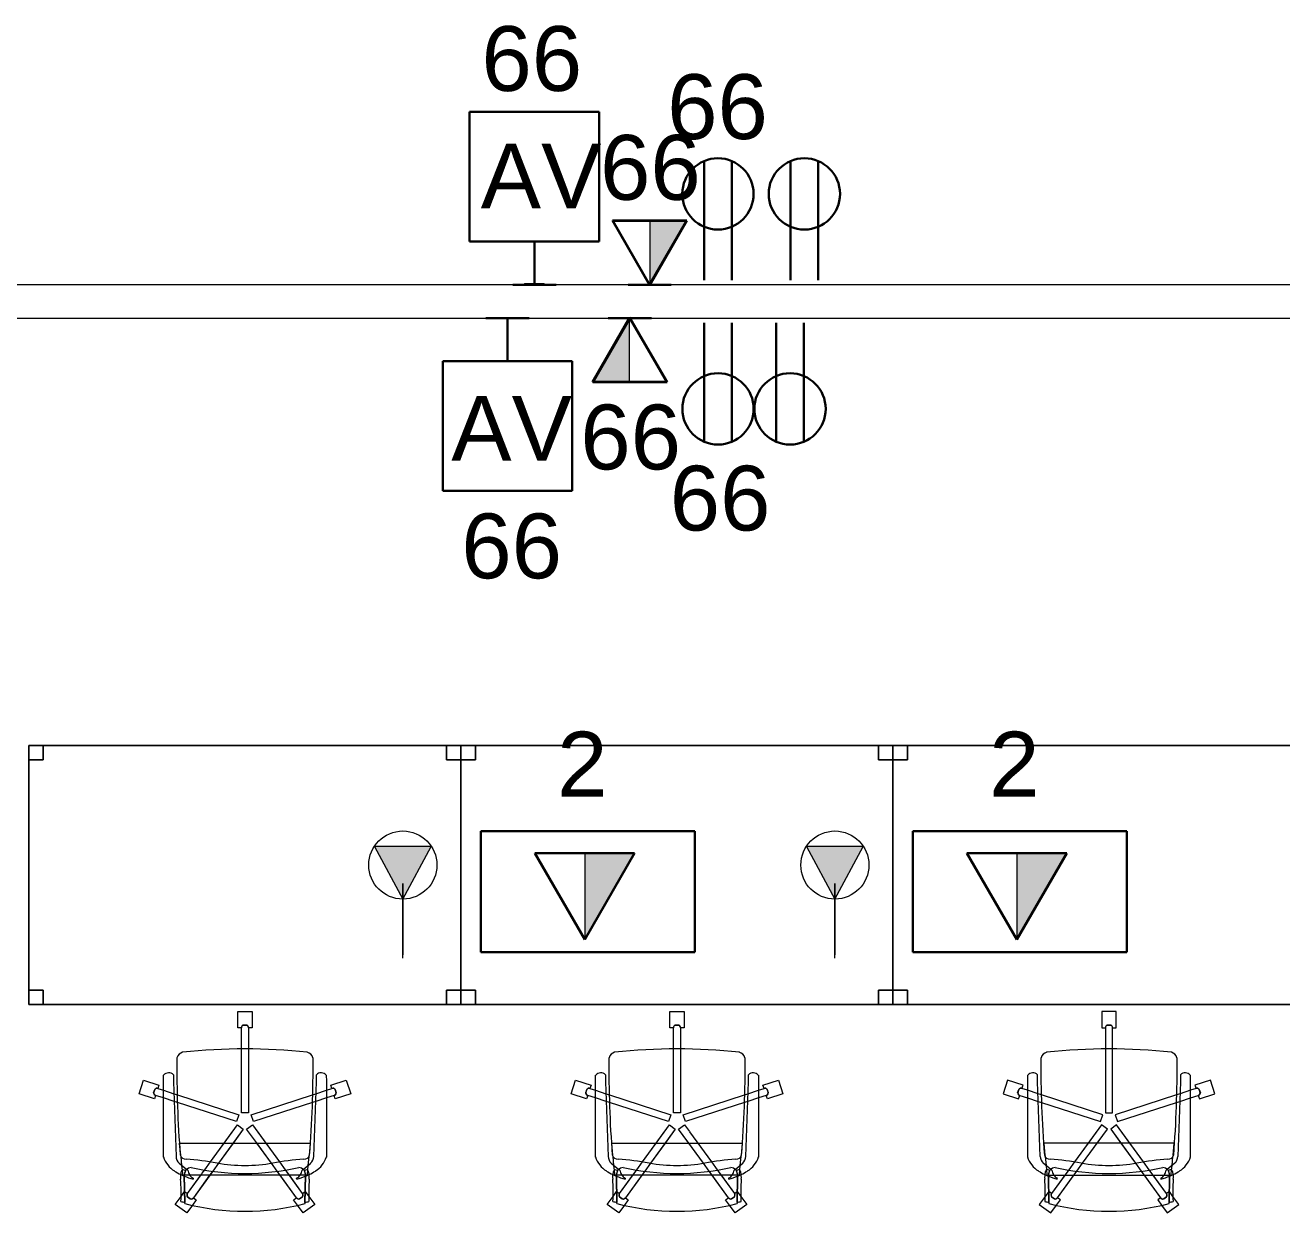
# Model space of a CAD drawing. Header units: inches. Extents: x 385 to 2249, y -1781 to -36.
# Drawn here: x 1743.3 to 1917.8, y -1435.8 to -1270.7 of the extents above; entities that cross this region are included whole.
import ezdxf

# ---------------------------------------------------------------- set-up
doc = ezdxf.new("R2010")
doc.units = ezdxf.units.IN
doc.header["$MEASUREMENT"] = 0
for name, color, linetype, lineweight in [('A-ANNO-NOTE', 131, 'Continuous', 30), ('A-WALL', 113, 'Continuous', 13), ('E-ELEC-FIXT', 91, 'Continuous', 9), ('I-FURN', 30, 'Continuous', 9)]:
    doc.layers.add(name, color=color, linetype=linetype, lineweight=lineweight)
doc.styles.add('Swis721 Lt BT', font='swissl.ttf', dxfattribs={"height": 9})

# ---------------------------------------------------------------- blocks, each defined once
blk = doc.blocks.new('F-Haworth_Chair_X99-Seminar - X99 Advanced Seminar Chair-V107-Level 5 POWER _ SIGNAL')
at = {"layer": 'I-FURN'}
for p, q in [((-1, 15.13), (1, 15.13)), ((-1, 12.88), (-1, 15.13)), ((-1, 15.13), (1, 15.13)), ((-1, 12.88), (-1, 15.13)), ((1, 15.13), (1, 12.88)), ((1, 15.13), (1, 12.88)), ((-0.52, 12.88), (-1, 12.88)), ((-0.52, 12.88), (-1, 12.88)), ((-0.5, 9.91), (-0.5, 12.88)), ((-0.5, 9.91), (-0.5, 12.88)), ((0.26, 13.26), (-0.26, 13.26)), ((0.26, 13.26), (-0.26, 13.26)), ((-0.25, 13.25), (0.25, 13.25)), ((-0.25, 13.25), (0.25, 13.25)), ((0.5, 12.88), (0.5, 9.91)), ((0.5, 12.88), (0.5, 9.91)), ((1, 12.88), (0.52, 12.88)), ((1, 12.88), (0.52, 12.88)), ((-0.5, 1.08), (-0.5, 9.91)), ((-0.5, 1.08), (-0.5, 9.91)), ((0.5, 9.91), (0.5, 1.08)), ((0.5, 9.91), (0.5, 1.08)), ((-14.69, 3.72), (-14.08, 5.62)), ((-14.69, 3.72), (-14.08, 5.62)), ((-14.08, 5.62), (-11.94, 4.93)), ((-14.08, 5.62), (-11.94, 4.93)), ((-11.32, 5.48), (-11.3, 6.32)), ((-11.32, -5.06), (-11.32, 5.48)), ((-9.92, 6.36), (-9.92, 5.36)), ((-9.92, 5.36), (-9.57, -4.97)), ((9.57, -4.97), (9.92, 5.36)), ((9.92, 5.36), (9.92, 6.36)), ((11.3, 6.32), (11.32, 5.48)), ((11.32, 5.48), (11.32, -5.06)), ((11.94, 4.93), (14.08, 5.62)), ((11.94, 4.93), (14.08, 5.62)), ((14.08, 5.62), (14.69, 3.72)), ((14.08, 5.62), (14.69, 3.72)), ((-12.55, 3.03), (-14.69, 3.72)), ((-12.55, 3.03), (-14.69, 3.72)), ((-12.53, 4.34), (-12.69, 3.85)), ((-12.53, 4.34), (-12.69, 3.85)), ((-12.68, 3.86), (-12.52, 4.33)), ((-12.68, 3.86), (-12.52, 4.33)), ((-11.32, 3.15), (-12.4, 3.5)), ((-11.32, 3.15), (-12.4, 3.5)), ((-11.94, 4.93), (-12.09, 4.47)), ((-11.94, 4.93), (-12.09, 4.47)), ((-12.09, 4.45), (-11.32, 4.21)), ((-12.09, 4.45), (-11.32, 4.21)), ((-11.32, 4.21), (-9.86, 3.73)), ((-11.32, 4.21), (-9.86, 3.73)), ((-9.86, 3.73), (-9.38, 3.57)), ((-9.86, 3.73), (-9.38, 3.57)), ((-9.38, 3.57), (-0.87, 0.81)), ((-9.38, 3.57), (-0.87, 0.81)), ((0.87, 0.81), (9.38, 3.57)), ((0.87, 0.81), (9.38, 3.57)), ((9.38, 3.57), (9.86, 3.73)), ((9.38, 3.57), (9.86, 3.73)), ((9.86, 3.73), (11.32, 4.21)), ((9.86, 3.73), (11.32, 4.21)), ((11.32, 4.21), (12.09, 4.45)), ((11.32, 4.21), (12.09, 4.45)), ((12.4, 3.5), (11.32, 3.15)), ((12.4, 3.5), (11.32, 3.15)), ((12.09, 4.47), (11.94, 4.93)), ((12.09, 4.47), (11.94, 4.93)), ((12.52, 4.33), (12.68, 3.86)), ((12.52, 4.33), (12.68, 3.86)), ((12.69, 3.85), (12.53, 4.34)), ((12.69, 3.85), (12.53, 4.34)), ((14.69, 3.72), (12.55, 3.03)), ((14.69, 3.72), (12.55, 3.03)), ((-12.4, 3.49), (-12.55, 3.03)), ((-12.4, 3.49), (-12.55, 3.03)), ((-9.83, 2.67), (-11.32, 3.15)), ((-9.83, 2.67), (-11.32, 3.15)), ((-9.37, 2.52), (-9.83, 2.67)), ((-9.37, 2.52), (-9.83, 2.67)), ((-1.18, -0.14), (-9.37, 2.52)), ((-1.18, -0.14), (-9.37, 2.52)), ((9.37, 2.52), (1.18, -0.14)), ((9.37, 2.52), (1.18, -0.14)), ((9.83, 2.67), (9.37, 2.52)), ((9.83, 2.67), (9.37, 2.52)), ((11.32, 3.15), (9.83, 2.67)), ((11.32, 3.15), (9.83, 2.67)), ((12.55, 3.03), (12.4, 3.49)), ((12.55, 3.03), (12.4, 3.49)), ((-0.87, 0.81), (-1.18, -0.14)), ((-0.87, 0.81), (-1.18, -0.14)), ((0.5, 1.08), (-0.5, 1.08)), ((0.5, 1.08), (-0.5, 1.08)), ((1.18, -0.14), (0.87, 0.81)), ((1.18, -0.14), (0.87, 0.81)), ((-4.79, -5.75), (-1.04, -0.58)), ((-0.23, -1.17), (-3.68, -5.91)), ((-2.89, -3.12), (-1.04, -0.58)), ((-0.23, -1.17), (-1.65, -3.12)), ((-1.04, -0.58), (-0.23, -1.17)), ((-1.04, -0.58), (-0.23, -1.17)), ((0.23, -1.17), (1.04, -0.58)), ((0.23, -1.17), (1.04, -0.58)), ((1.65, -3.12), (0.23, -1.17)), ((3.68, -5.91), (0.23, -1.17)), ((1.04, -0.58), (1.73, -1.53)), ((1.04, -0.58), (1.73, -1.53)), ((1.75, -1.56), (2.89, -3.12)), ((1.75, -1.56), (4.79, -5.75)), ((-9.07, -3.12), (-5.8, -3.12)), ((-9.07, -3.2), (-9.07, -3.12)), ((-8.9, -4.8), (-9.07, -3.2)), ((-5.79, -3.12), (-2.89, -3.12)), ((-4.79, -5.75), (-2.89, -3.12)), ((-1.65, -3.12), (-3.68, -5.91)), ((-2.89, -3.12), (-1.65, -3.12)), ((-1.65, -3.12), (1.65, -3.12)), ((1.65, -3.12), (2.89, -3.12)), ((3.68, -5.91), (1.65, -3.12)), ((2.89, -3.12), (9.07, -3.12)), ((2.89, -3.12), (4.79, -5.75)), ((9.07, -3.2), (8.9, -4.8)), ((9.07, -3.12), (9.07, -3.2)), ((-8.88, -4.99), (-8.89, -4.91)), ((-8.75, -6.22), (-8.88, -4.99)), ((8.88, -4.99), (8.75, -6.22)), ((8.89, -4.91), (8.88, -4.99)), ((-9.13, -5.92), (-8.07, -6.77)), ((-8.68, -6.87), (-8.75, -6.22)), ((-8.62, -7.42), (-8.68, -6.87)), ((-8.61, -6.81), (-8.23, -6.95)), ((-8.03, -6.81), (-7.95, -6.87)), ((-7.97, -10.12), (-5.57, -6.82)), ((-6.14, -7.6), (-5.57, -6.82)), ((-5.57, -6.82), (-4.79, -5.75)), ((-5.57, -6.82), (-4.79, -5.75)), ((-3.68, -5.91), (-4.47, -7.01)), ((-3.68, -5.91), (-4.47, -7.01)), ((4.47, -7.01), (3.68, -5.91)), ((4.47, -7.01), (3.68, -5.91)), ((4.79, -5.75), (5.57, -6.82)), ((4.79, -5.75), (5.57, -6.82)), ((5.57, -6.82), (6.14, -7.6)), ((5.57, -6.82), (7.97, -10.12)), ((7.95, -6.87), (8.03, -6.81)), ((8.07, -6.77), (9.13, -5.92)), ((8.23, -6.95), (8.61, -6.81)), ((8.68, -6.87), (8.62, -7.42)), ((8.75, -6.22), (8.68, -6.87)), ((-8.6, -7.6), (-8.62, -7.43)), ((-8.49, -7.6), (-8.56, -7.6)), ((-8.42, -7.57), (-8.34, -11.37)), ((-8.34, -11.52), (-8.42, -7.57)), ((-7.65, -7.6), (-8.4, -7.6)), ((-7.97, -10.12), (-6.14, -7.6)), ((-6.14, -7.6), (-7.65, -7.6)), ((-7.18, -7.99), (-7.21, -8.13)), ((-4.47, -7.01), (-7.16, -10.71)), ((-4.9, -7.6), (-7.16, -10.71)), ((-5.79, -7.6), (-6.14, -7.6)), ((-4.9, -7.6), (-5.79, -7.6)), ((-4.47, -7.01), (-4.9, -7.6)), ((4.9, -7.6), (-4.9, -7.6)), ((4.9, -7.6), (4.47, -7.01)), ((7.16, -10.71), (4.47, -7.01)), ((6.14, -7.6), (4.9, -7.6)), ((7.16, -10.71), (4.9, -7.6)), ((7.65, -7.6), (6.14, -7.6)), ((6.14, -7.6), (7.97, -10.12)), ((7.21, -8.13), (7.18, -7.99)), ((8.4, -7.6), (7.65, -7.6)), ((8.34, -11.37), (8.42, -7.57)), ((8.42, -7.57), (8.34, -11.52)), ((8.56, -7.6), (8.49, -7.6)), ((8.62, -7.43), (8.6, -7.6)), ((-8.88, -10.52), (-8.38, -9.83)), ((-8.88, -10.52), (-8.38, -9.83)), ((-8.38, -9.83), (-7.99, -10.11)), ((-8.38, -9.83), (-7.99, -10.11)), ((7.99, -10.11), (8.38, -9.83)), ((7.99, -10.11), (8.38, -9.83)), ((8.38, -9.83), (8.88, -10.52)), ((8.38, -9.83), (8.88, -10.52)), ((-9.7, -11.65), (-8.88, -10.52)), ((-9.7, -11.65), (-8.88, -10.52)), ((-8.08, -12.82), (-9.7, -11.65)), ((-8.08, -12.82), (-9.7, -11.65)), ((-7.29, -11.74), (-8.08, -12.82)), ((-7.29, -11.74), (-8.08, -12.82)), ((-8, -10.58), (-7.59, -10.88)), ((-8, -10.58), (-7.59, -10.88)), ((-7.59, -10.87), (-7.99, -10.57)), ((-7.59, -10.87), (-7.99, -10.57)), ((-6.76, -11), (-7.29, -11.74)), ((-6.76, -11), (-7.29, -11.74)), ((-7.15, -10.72), (-6.76, -11)), ((-7.15, -10.72), (-6.76, -11)), ((6.76, -11), (7.15, -10.72)), ((6.76, -11), (7.15, -10.72)), ((7.29, -11.74), (6.76, -11)), ((7.29, -11.74), (6.76, -11)), ((8.08, -12.82), (7.29, -11.74)), ((8.08, -12.82), (7.29, -11.74)), ((7.99, -10.57), (7.59, -10.87)), ((7.99, -10.57), (7.59, -10.87)), ((7.59, -10.88), (8, -10.58)), ((7.59, -10.88), (8, -10.58)), ((9.7, -11.65), (8.08, -12.82)), ((9.7, -11.65), (8.08, -12.82)), ((8.88, -10.52), (9.7, -11.65)), ((8.88, -10.52), (9.7, -11.65))]:
    blk.add_line(p, q, dxfattribs=at)
for centre, radius, start, end in [((-0.11, 12.88), 0.407, 111.1651, 180.8349), ((-0.11, 12.88), 0.407, 111.1651, 180.8349), ((-0.09, 12.88), 0.406, 112.6199, 180), ((-0.09, 12.88), 0.406, 166.524, 180), ((-0.09, 12.88), 0.406, 126.0959, 166.524), ((-0.09, 12.88), 0.406, 112.6199, 126.0959), ((0.09, 12.88), 0.406, 53.9041, 67.3801), ((0.09, 12.88), 0.406, 0, 67.3801), ((0.11, 12.88), 0.407, 359.1651, 68.8349), ((0.11, 12.88), 0.407, 359.1651, 68.8349), ((0.09, 12.88), 0.406, 0, 53.9041), ((-8.21, 8.28), 1.31, 110.0433, 159.9567), ((144.06, 7.32), 153.52, 179.4749, 184.5213), ((0, -75.01), 84.96, 84.1475, 95.8525), ((8.21, 8.28), 1.31, 20.0433, 69.9567), ((-144.06, 7.32), 153.52, 355.4787, 0.5251), ((-10.58, 5.68), 0.956, 45.8901, 138.1099), ((10.58, 5.68), 0.956, 41.8901, 134.1099), ((-12.28, 3.88), 0.407, 183.1651, 252.8349), ((-12.28, 3.88), 0.407, 183.1651, 252.8349), ((-12.27, 3.89), 0.406, 184.6199, 198.0959), ((-12.27, 3.89), 0.406, 184.6199, 252), ((-12.27, 3.89), 0.406, 198.0959, 238.524), ((-12.22, 4.09), 0.407, 71.1651, 140.8349), ((-12.22, 4.09), 0.407, 71.1651, 140.8349), ((-12.22, 4.07), 0.406, 85.476, 139.3801), ((-12.22, 4.07), 0.406, 72, 139.3801), ((-12.27, 3.89), 0.406, 238.524, 252), ((-12.22, 4.07), 0.406, 72, 85.476), ((12.22, 4.09), 0.407, 39.1651, 108.8349), ((12.22, 4.09), 0.407, 39.1651, 108.8349), ((12.22, 4.07), 0.406, 81.0479, 108), ((12.22, 4.07), 0.406, 40.6199, 108), ((12.22, 4.07), 0.406, 40.6199, 81.0479), ((12.27, 3.89), 0.406, 288, 355.3801), ((12.28, 3.88), 0.407, 287.1651, 356.8349), ((12.28, 3.88), 0.407, 287.1651, 356.8349), ((12.27, 3.89), 0.406, 288, 341.9041), ((12.27, 3.89), 0.406, 341.9041, 355.3801), ((-7.87, -3.92), 3.63, 198.1789, 238.0478), ((-8.18, -4.9), 1.39, 182.8013, 227.1078), ((-8.24, -4.59), 0.763, 194.2338, 275.7662), ((8.24, -4.59), 0.763, 264.2338, 345.7662), ((8.18, -4.9), 1.39, 312.8922, 357.1987), ((7.87, -3.92), 3.63, 301.9522, 341.8211), ((-8.28, -7.33), 0.613, 122.5427, 170.0936), ((-7.37, -7.55), 1.05, 95.9554, 181.1786), ((-7.37, -7.55), 1.05, 145.2002, 181.1786), ((-11.32, -48.08), 42.84, 79.9767, 85.7699), ((-6.55, -6.76), 1.38, 185.0878, 212.4248), ((0, 26.49), 33.83, 257.2285, 282.7715), ((0, 15.97), 22.19, 259.9767, 280.0233), ((11.32, -48.08), 42.84, 94.2301, 100.0233), ((7.37, -7.55), 1.05, 358.8214, 84.0446), ((6.55, -6.76), 1.38, 327.5752, 354.9122), ((7.37, -7.55), 1.05, 358.8214, 34.7998), ((8.28, -7.33), 0.613, 9.9064, 57.4573), ((-4.71, 1.15), 9.61, 238.0478, 243.9964), ((-5.2, -7.86), 3.74, 170.0936, 184.0143), ((-36.06, -10.03), 27.2, 357.4882, 4.0143), ((-4.71, 1.15), 9.61, 243.9964, 246.4906), ((-4.71, 1.15), 9.61, 246.6393, 247.073), ((-4.71, 1.15), 9.61, 247.2631, 254.9334), ((-6.55, -6.76), 1.38, 214.0187, 242.9497), ((6.55, -6.76), 1.38, 297.0503, 325.9813), ((4.71, 1.15), 9.61, 285.0666, 292.7369), ((4.71, 1.15), 9.61, 292.927, 293.3607), ((4.71, 1.15), 9.61, 293.5094, 296.0036), ((36.06, -10.03), 27.2, 175.9857, 182.5118), ((5.2, -7.86), 3.74, 355.9857, 9.9064), ((4.71, 1.15), 9.61, 296.0036, 301.9522), ((-7.66, -10.36), 0.407, 143.1651, 212.8349), ((-7.66, -10.36), 0.407, 143.1651, 212.8349), ((-7.64, -10.36), 0.406, 144, 211.3801), ((-7.64, -10.36), 0.406, 144, 211.3801), ((7.64, -10.36), 0.406, 328.6199, 36), ((7.64, -10.36), 0.406, 328.6199, 36), ((7.66, -10.36), 0.407, 327.1651, 36.8349), ((7.66, -10.36), 0.407, 327.1651, 36.8349), ((0, 20.73), 33.17, 254.4478, 255.4234), ((0, 20.29), 32.89, 255.304, 284.6925), ((-7.49, -10.47), 0.406, 256.6199, 324), ((-7.48, -10.49), 0.407, 255.1651, 324.8349), ((-7.49, -10.47), 0.406, 256.6199, 297.0479), ((-7.48, -10.49), 0.407, 255.1651, 269.0991), ((-7.48, -10.49), 0.407, 269.0991, 283.033), ((-7.48, -10.49), 0.407, 283.033, 324.8349), ((-7.49, -10.47), 0.406, 297.0479, 310.524), ((-7.49, -10.47), 0.406, 310.524, 324), ((7.48, -10.49), 0.407, 215.1651, 284.8349), ((7.48, -10.49), 0.407, 215.1651, 284.8349), ((7.49, -10.47), 0.406, 216, 256.4281), ((7.49, -10.47), 0.406, 216, 283.3801), ((7.49, -10.47), 0.406, 256.4281, 283.3801), ((0, 20.73), 33.17, 284.5766, 285.5522)]:
    blk.add_arc(centre, radius, start, end, dxfattribs=at)
blk = doc.blocks.new('Rectangular Table - Rectangular Table-5809067-Level 5 POWER _ SIGNAL')
at = {"layer": 'I-FURN'}
for p, q in [((-28, 18), (-30, 18)), ((-30, 18), (-30, 16)), ((-30, 16), (-30, 18)), ((-30, 18), (-28, 18)), ((30, 18), (-30, 18)), ((-30, 18), (-30, -18)), ((-30, -18), (-30, 18)), ((-30, 18), (30, 18)), ((-28, 16), (-28, 18)), ((-28, 18), (-28, 16)), ((28, 18), (28, 16)), ((30, 18), (28, 18)), ((28, 18), (30, 18)), ((28, 16), (28, 18)), ((30, 16), (30, 18)), ((30, 18), (30, 16)), ((30, -18), (30, 18)), ((30, 18), (30, -18)), ((-30, 16), (-28, 16)), ((-28, 16), (-30, 16)), ((28, 16), (30, 16)), ((30, 16), (28, 16)), ((-28, -16), (-30, -16)), ((-30, -16), (-30, -18)), ((-30, -18), (-30, -16)), ((-30, -16), (-28, -16)), ((-28, -18), (-28, -16)), ((-28, -16), (-28, -18)), ((30, -16), (28, -16)), ((28, -16), (28, -18)), ((28, -18), (28, -16)), ((28, -16), (30, -16)), ((30, -18), (30, -16)), ((30, -16), (30, -18)), ((-30, -18), (-28, -18)), ((-28, -18), (-30, -18)), ((-30, -18), (30, -18)), ((30, -18), (-30, -18)), ((28, -18), (30, -18)), ((30, -18), (28, -18))]:
    blk.add_line(p, q, dxfattribs=at)
blk = doc.blocks.new('F-Haworth_Chair_X99-Seminar - X99 Advanced Seminar Chair-V109-Level 5 POWER _ SIGNAL')
at = {"layer": 'I-FURN'}
for p, q in [((-8.08, 12.82), (-9.7, 11.65)), ((-8.08, 12.82), (-9.7, 11.65)), ((-7.29, 11.74), (-8.08, 12.82)), ((-7.29, 11.74), (-8.08, 12.82)), ((8.08, 12.82), (7.29, 11.74)), ((8.08, 12.82), (7.29, 11.74)), ((9.7, 11.65), (8.08, 12.82)), ((9.7, 11.65), (8.08, 12.82)), ((-9.7, 11.65), (-8.88, 10.52)), ((-9.7, 11.65), (-8.88, 10.52)), ((-8.88, 10.52), (-8.38, 9.83)), ((-8.88, 10.52), (-8.38, 9.83)), ((-8.34, 11.52), (-8.42, 7.57)), ((-8.42, 7.57), (-8.34, 11.37)), ((-8, 10.58), (-7.59, 10.88)), ((-8, 10.58), (-7.59, 10.88)), ((-7.59, 10.87), (-7.99, 10.57)), ((-7.59, 10.87), (-7.99, 10.57)), ((-6.76, 11), (-7.29, 11.74)), ((-6.76, 11), (-7.29, 11.74)), ((-4.9, 7.6), (-7.16, 10.71)), ((-4.47, 7.01), (-7.16, 10.71)), ((-7.15, 10.72), (-6.76, 11)), ((-7.15, 10.72), (-6.76, 11)), ((7.16, 10.71), (4.47, 7.01)), ((7.16, 10.71), (4.9, 7.6)), ((7.29, 11.74), (6.76, 11)), ((7.29, 11.74), (6.76, 11)), ((6.76, 11), (7.15, 10.72)), ((6.76, 11), (7.15, 10.72)), ((7.59, 10.88), (8, 10.58)), ((7.59, 10.88), (8, 10.58)), ((7.99, 10.57), (7.59, 10.87)), ((7.99, 10.57), (7.59, 10.87)), ((8.42, 7.57), (8.34, 11.52)), ((8.34, 11.37), (8.42, 7.57)), ((8.38, 9.83), (8.88, 10.52)), ((8.38, 9.83), (8.88, 10.52)), ((8.88, 10.52), (9.7, 11.65)), ((8.88, 10.52), (9.7, 11.65)), ((-8.38, 9.83), (-7.99, 10.11)), ((-8.38, 9.83), (-7.99, 10.11)), ((-7.97, 10.12), (-6.14, 7.6)), ((-7.97, 10.12), (-5.57, 6.82)), ((5.57, 6.82), (7.97, 10.12)), ((6.14, 7.6), (7.97, 10.12)), ((7.99, 10.11), (8.38, 9.83)), ((7.99, 10.11), (8.38, 9.83)), ((-8.62, 7.42), (-8.68, 6.87)), ((-8.6, 7.6), (-8.62, 7.43)), ((-8.49, 7.6), (-8.56, 7.6)), ((-7.65, 7.6), (-8.4, 7.6)), ((-6.14, 7.6), (-7.65, 7.6)), ((-7.18, 7.99), (-7.21, 8.13)), ((-4.9, 7.6), (-6.14, 7.6)), ((-6.14, 7.6), (-5.57, 6.82)), ((4.9, 7.6), (-4.9, 7.6)), ((-4.47, 7.01), (-4.9, 7.6)), ((-3.68, 5.91), (-4.47, 7.01)), ((-3.68, 5.91), (-4.47, 7.01)), ((4.47, 7.01), (3.68, 5.91)), ((4.47, 7.01), (3.68, 5.91)), ((4.9, 7.6), (4.47, 7.01)), ((6.14, 7.6), (4.9, 7.6)), ((5.57, 6.82), (6.14, 7.6)), ((7.65, 7.6), (6.14, 7.6)), ((7.21, 8.13), (7.18, 7.99)), ((8.4, 7.6), (7.65, 7.6)), ((8.56, 7.6), (8.49, 7.6)), ((8.62, 7.43), (8.6, 7.6)), ((8.68, 6.87), (8.62, 7.42)), ((-9.13, 5.92), (-8.07, 6.77)), ((-8.75, 6.22), (-8.88, 4.99)), ((-8.68, 6.87), (-8.75, 6.22)), ((-8.61, 6.81), (-8.23, 6.95)), ((-8.03, 6.81), (-7.95, 6.87)), ((-5.57, 6.82), (-4.79, 5.75)), ((-5.57, 6.82), (-4.79, 5.75)), ((-4.79, 5.75), (-2.89, 3.12)), ((-4.79, 5.75), (-1.04, 0.58)), ((-1.65, 3.12), (-3.68, 5.91)), ((-0.23, 1.17), (-3.68, 5.91)), ((3.68, 5.91), (0.23, 1.17)), ((1.04, 0.58), (4.79, 5.75)), ((3.68, 5.91), (1.65, 3.12)), ((2.89, 3.12), (4.79, 5.75)), ((4.79, 5.75), (5.57, 6.82)), ((4.79, 5.75), (5.57, 6.82)), ((7.95, 6.87), (8.03, 6.81)), ((8.07, 6.77), (9.13, 5.92)), ((8.23, 6.95), (8.61, 6.81)), ((8.75, 6.22), (8.68, 6.87)), ((8.88, 4.99), (8.75, 6.22)), ((-11.32, 5.06), (-11.32, -5.48)), ((-9.92, -5.36), (-9.57, 4.97)), ((-8.9, 4.8), (-9.07, 3.2)), ((-8.88, 4.99), (-8.89, 4.91)), ((8.89, 4.91), (8.88, 4.99)), ((9.07, 3.2), (8.9, 4.8)), ((9.57, 4.97), (9.92, -5.36)), ((11.32, -5.48), (11.32, 5.06)), ((-9.07, 3.2), (-9.07, 3.12)), ((-9.07, 3.12), (-2.89, 3.12)), ((-2.89, 3.12), (-1.65, 3.12)), ((-2.89, 3.12), (-1.04, 0.58)), ((-1.65, 3.12), (1.65, 3.12)), ((-0.23, 1.17), (-1.65, 3.12)), ((1.65, 3.12), (0.23, 1.17)), ((1.04, 0.58), (2.89, 3.12)), ((1.65, 3.12), (2.89, 3.12)), ((2.89, 3.12), (9.07, 3.12)), ((9.07, 3.12), (9.07, 3.2)), ((-1.18, 0.14), (-9.37, -2.52)), ((-1.18, 0.14), (-9.37, -2.52)), ((-0.87, -0.81), (-1.18, 0.14)), ((-0.87, -0.81), (-1.18, 0.14)), ((-1.04, 0.58), (-0.23, 1.17)), ((-1.04, 0.58), (-0.23, 1.17)), ((0.23, 1.17), (1.04, 0.58)), ((0.23, 1.17), (1.04, 0.58)), ((1.18, 0.14), (0.87, -0.81)), ((1.18, 0.14), (0.87, -0.81)), ((9.37, -2.52), (1.18, 0.14)), ((9.37, -2.52), (1.18, 0.14)), ((-9.38, -3.57), (-0.87, -0.81)), ((-9.38, -3.57), (-0.87, -0.81)), ((-0.5, -1.08), (-0.5, -9.91)), ((0.5, -1.08), (-0.5, -1.08)), ((-0.5, -1.08), (-0.5, -9.91)), ((0.5, -1.08), (-0.5, -1.08)), ((0.5, -9.91), (0.5, -1.08)), ((0.5, -9.91), (0.5, -1.08)), ((0.87, -0.81), (9.38, -3.57)), ((0.87, -0.81), (9.38, -3.57)), ((-12.55, -3.03), (-14.69, -3.72)), ((-12.55, -3.03), (-14.69, -3.72)), ((-12.4, -3.49), (-12.55, -3.03)), ((-12.4, -3.49), (-12.55, -3.03)), ((-11.32, -3.15), (-12.4, -3.5)), ((-11.32, -3.15), (-12.4, -3.5)), ((-9.83, -2.67), (-11.32, -3.15)), ((-9.83, -2.67), (-11.32, -3.15)), ((-9.38, -2.52), (-9.83, -2.67)), ((-9.38, -2.52), (-9.83, -2.67)), ((9.83, -2.67), (9.37, -2.52)), ((9.83, -2.67), (9.37, -2.52)), ((11.32, -3.15), (9.83, -2.67)), ((11.32, -3.15), (9.83, -2.67)), ((12.4, -3.5), (11.32, -3.15)), ((12.4, -3.5), (11.32, -3.15)), ((12.55, -3.03), (12.4, -3.49)), ((12.55, -3.03), (12.4, -3.49)), ((14.69, -3.72), (12.55, -3.03)), ((14.69, -3.72), (12.55, -3.03)), ((-14.69, -3.72), (-14.08, -5.62)), ((-14.69, -3.72), (-14.08, -5.62)), ((-14.08, -5.62), (-11.94, -4.93)), ((-14.08, -5.62), (-11.94, -4.93)), ((-12.53, -4.34), (-12.69, -3.85)), ((-12.53, -4.34), (-12.69, -3.85)), ((-12.68, -3.86), (-12.52, -4.33)), ((-12.68, -3.86), (-12.52, -4.33)), ((-12.09, -4.45), (-11.32, -4.21)), ((-12.09, -4.45), (-11.32, -4.21)), ((-11.94, -4.93), (-12.09, -4.47)), ((-11.94, -4.93), (-12.09, -4.47)), ((-11.32, -4.21), (-9.86, -3.73)), ((-11.32, -4.21), (-9.86, -3.73)), ((-9.86, -3.73), (-9.38, -3.57)), ((-9.86, -3.73), (-9.38, -3.57)), ((9.38, -3.57), (9.86, -3.73)), ((9.38, -3.57), (9.86, -3.73)), ((9.86, -3.73), (11.32, -4.21)), ((9.86, -3.73), (11.32, -4.21)), ((11.32, -4.21), (12.09, -4.45)), ((11.32, -4.21), (12.09, -4.45)), ((12.09, -4.47), (11.94, -4.93)), ((12.09, -4.47), (11.94, -4.93)), ((11.94, -4.93), (14.08, -5.62)), ((11.94, -4.93), (14.08, -5.62)), ((12.52, -4.33), (12.68, -3.86)), ((12.52, -4.33), (12.68, -3.86)), ((12.69, -3.85), (12.53, -4.34)), ((12.69, -3.85), (12.53, -4.34)), ((14.08, -5.62), (14.69, -3.72)), ((14.08, -5.62), (14.69, -3.72)), ((-11.32, -5.48), (-11.3, -6.32)), ((-9.92, -6.36), (-9.92, -5.36)), ((9.92, -5.36), (9.92, -6.36)), ((11.3, -6.32), (11.32, -5.48)), ((-0.5, -9.91), (-0.5, -12.88)), ((-0.5, -9.91), (-0.5, -12.88)), ((0.5, -12.88), (0.5, -9.91)), ((0.5, -12.88), (0.5, -9.91)), ((-0.52, -12.88), (-1, -12.88)), ((-1, -12.88), (-1, -15.13)), ((-0.52, -12.88), (-1, -12.88)), ((-1, -12.88), (-1, -15.13)), ((0.26, -13.26), (-0.26, -13.26)), ((0.26, -13.26), (-0.26, -13.26)), ((-0.25, -13.25), (0.25, -13.25)), ((-0.25, -13.25), (0.25, -13.25)), ((1, -12.88), (0.52, -12.88)), ((1, -12.88), (0.52, -12.88)), ((1, -15.13), (1, -12.88)), ((1, -15.13), (1, -12.88)), ((-1, -15.13), (1, -15.13)), ((-1, -15.13), (1, -15.13))]:
    blk.add_line(p, q, dxfattribs=at)
for centre, radius, start, end in [((0, -20.29), 32.89, 75.3075, 104.696), ((-36.06, 10.03), 27.2, 355.9857, 2.5118), ((0, -20.73), 33.17, 104.5766, 105.5522), ((-7.66, 10.36), 0.407, 147.1651, 216.8349), ((-7.66, 10.36), 0.407, 161.0991, 175.033), ((-7.66, 10.36), 0.407, 147.1651, 161.0991), ((-7.64, 10.36), 0.406, 148.6199, 216), ((-7.64, 10.36), 0.406, 148.6199, 216), ((-7.48, 10.49), 0.407, 90.9009, 104.8349), ((-7.48, 10.49), 0.407, 35.1651, 104.8349), ((-7.49, 10.47), 0.406, 36, 103.3801), ((-7.49, 10.47), 0.406, 36, 103.3801), ((-7.48, 10.49), 0.407, 76.967, 90.9009), ((-7.48, 10.49), 0.407, 63.033, 76.967), ((-7.48, 10.49), 0.407, 35.1651, 63.033), ((7.48, 10.49), 0.407, 75.1651, 144.8349), ((7.48, 10.49), 0.407, 75.1651, 144.8349), ((7.49, 10.47), 0.406, 76.6199, 144), ((7.49, 10.47), 0.406, 117.0479, 144), ((7.49, 10.47), 0.406, 76.6199, 117.0479), ((7.64, 10.36), 0.406, 324, 31.3801), ((7.64, 10.36), 0.406, 324, 17.9041), ((7.66, 10.36), 0.407, 323.1651, 32.8349), ((7.66, 10.36), 0.407, 323.1651, 32.8349), ((7.64, 10.36), 0.406, 17.9041, 31.3801), ((0, -20.73), 33.17, 74.4478, 75.4234), ((36.06, 10.03), 27.2, 177.4882, 184.0143), ((-7.66, 10.36), 0.407, 175.033, 216.8349), ((-7.87, 3.92), 3.63, 121.9522, 161.8211), ((-4.71, -1.15), 9.61, 116.0036, 121.9522), ((-5.2, 7.86), 3.74, 175.9857, 189.9064), ((-4.71, -1.15), 9.61, 113.5094, 116.0036), ((-8.28, 7.33), 0.613, 189.9064, 237.4573), ((-4.71, -1.15), 9.61, 112.927, 113.3607), ((-4.71, -1.15), 9.61, 105.0666, 112.7369), ((-7.37, 7.55), 1.05, 178.8214, 214.7998), ((-7.37, 7.55), 1.05, 178.8214, 264.0446), ((-6.55, 6.76), 1.38, 147.5752, 174.9122), ((-6.55, 6.76), 1.38, 117.0503, 145.9813), ((0, -26.49), 33.83, 77.2285, 102.7715), ((6.55, 6.76), 1.38, 34.0187, 62.9497), ((4.71, -1.15), 9.61, 67.2631, 74.9334), ((7.37, 7.55), 1.05, 275.9554, 1.1786), ((6.55, 6.76), 1.38, 5.0878, 32.4248), ((7.37, 7.55), 1.05, 325.2002, 1.1786), ((4.71, -1.15), 9.61, 66.6393, 67.073), ((4.71, -1.15), 9.61, 63.9964, 66.4906), ((8.28, 7.33), 0.613, 302.5427, 350.0936), ((5.2, 7.86), 3.74, 350.0936, 4.0143), ((4.71, -1.15), 9.61, 58.0478, 63.9964), ((7.87, 3.92), 3.63, 18.1789, 58.0478), ((-8.18, 4.9), 1.39, 132.8922, 177.1987), ((-8.24, 4.59), 0.763, 84.2338, 165.7662), ((-11.32, 48.08), 42.84, 274.2301, 280.0233), ((0, -15.97), 22.19, 79.9767, 100.0233), ((11.32, 48.08), 42.84, 259.9767, 265.7699), ((8.24, 4.59), 0.763, 14.2338, 95.7662), ((8.18, 4.9), 1.39, 2.8013, 47.1078), ((144.06, -7.32), 153.52, 175.4787, 180.5251), ((-144.06, -7.32), 153.52, 359.4749, 4.5213), ((-12.28, -3.88), 0.407, 107.1651, 176.8349), ((-12.28, -3.88), 0.407, 107.1651, 176.8349), ((12.28, -3.88), 0.407, 3.1651, 72.8349), ((12.28, -3.88), 0.407, 3.1651, 72.8349), ((-12.27, -3.89), 0.406, 108, 175.3801), ((-12.27, -3.89), 0.406, 161.9041, 175.3801), ((-12.27, -3.89), 0.406, 121.476, 161.9041), ((-12.22, -4.09), 0.407, 219.1651, 288.8349), ((-12.22, -4.09), 0.407, 219.1651, 288.8349), ((-12.22, -4.07), 0.406, 220.6199, 274.524), ((-12.22, -4.07), 0.406, 220.6199, 288), ((-12.27, -3.89), 0.406, 108, 121.476), ((-12.22, -4.07), 0.406, 274.524, 288), ((12.22, -4.07), 0.406, 252, 319.3801), ((12.22, -4.09), 0.407, 251.1651, 320.8349), ((12.22, -4.09), 0.407, 251.1651, 320.8349), ((12.22, -4.07), 0.406, 252, 265.476), ((12.22, -4.07), 0.406, 265.476, 305.9041), ((12.27, -3.89), 0.406, 45.0479, 72), ((12.27, -3.89), 0.406, 4.6199, 72), ((12.22, -4.07), 0.406, 305.9041, 319.3801), ((12.27, -3.89), 0.406, 4.6199, 45.0479), ((-10.58, -5.68), 0.956, 221.8901, 314.1099), ((10.58, -5.68), 0.956, 225.8901, 318.1099), ((-8.21, -8.28), 1.31, 200.0433, 249.9567), ((0, 75.01), 84.96, 264.1475, 275.8525), ((8.21, -8.28), 1.31, 290.0433, 339.9567), ((-0.11, -12.88), 0.407, 179.1651, 248.8349), ((-0.11, -12.88), 0.407, 179.1651, 248.8349), ((-0.09, -12.88), 0.406, 180, 193.476), ((-0.09, -12.88), 0.406, 180, 247.3801), ((-0.09, -12.88), 0.406, 193.476, 233.9041), ((-0.09, -12.88), 0.406, 233.9041, 247.3801), ((0.09, -12.88), 0.406, 292.6199, 360), ((0.09, -12.88), 0.406, 292.6199, 306.0959), ((0.11, -12.88), 0.407, 291.1651, 0.8349), ((0.11, -12.88), 0.407, 291.1651, 0.8349), ((0.09, -12.88), 0.406, 306.0959, 346.524), ((0.09, -12.88), 0.406, 346.524, 360)]:
    blk.add_arc(centre, radius, start, end, dxfattribs=at)
blk = doc.blocks.new('Rectangular Table - Rectangular Table-5809079-Level 5 POWER _ SIGNAL')
at = {"layer": 'I-FURN'}
for p, q in [((-28, 18), (-30, 18)), ((-30, 18), (-30, 16)), ((-30, 16), (-30, 18)), ((-30, 18), (-28, 18)), ((30, 18), (-30, 18)), ((-30, 18), (-30, -18)), ((-30, -18), (-30, 18)), ((-30, 18), (30, 18)), ((-28, 16), (-28, 18)), ((-28, 18), (-28, 16)), ((28, 18), (28, 16)), ((30, 18), (28, 18)), ((28, 18), (30, 18)), ((28, 16), (28, 18)), ((30, 16), (30, 18)), ((30, 18), (30, 16)), ((30, -18), (30, 18)), ((30, 18), (30, -18)), ((-30, 16), (-28, 16)), ((-28, 16), (-30, 16)), ((28, 16), (30, 16)), ((30, 16), (28, 16)), ((-28, -16), (-30, -16)), ((-30, -16), (-30, -18)), ((-30, -18), (-30, -16)), ((-30, -16), (-28, -16)), ((-28, -18), (-28, -16)), ((-28, -16), (-28, -18)), ((30, -16), (28, -16)), ((28, -16), (28, -18)), ((28, -18), (28, -16)), ((28, -16), (30, -16)), ((30, -18), (30, -16)), ((30, -16), (30, -18)), ((-30, -18), (-28, -18)), ((-28, -18), (-30, -18)), ((-30, -18), (30, -18)), ((30, -18), (-30, -18)), ((28, -18), (30, -18)), ((30, -18), (28, -18))]:
    blk.add_line(p, q, dxfattribs=at)
blk = doc.blocks.new('F-Haworth_Chair_X99-Seminar - X99 Advanced Seminar Chair-V110-Level 5 POWER _ SIGNAL')
at = {"layer": 'I-FURN'}
for p, q in [((-1, 15.13), (1, 15.13)), ((-1, 12.88), (-1, 15.13)), ((-1, 15.13), (1, 15.13)), ((-1, 12.88), (-1, 15.13)), ((1, 15.13), (1, 12.88)), ((1, 15.13), (1, 12.88)), ((-0.52, 12.88), (-1, 12.88)), ((-0.52, 12.88), (-1, 12.88)), ((-0.5, 9.91), (-0.5, 12.88)), ((-0.5, 9.91), (-0.5, 12.88)), ((0.26, 13.26), (-0.26, 13.26)), ((0.26, 13.26), (-0.26, 13.26)), ((-0.25, 13.25), (0.25, 13.25)), ((-0.25, 13.25), (0.25, 13.25)), ((0.5, 12.88), (0.5, 9.91)), ((0.5, 12.88), (0.5, 9.91)), ((1, 12.88), (0.52, 12.88)), ((1, 12.88), (0.52, 12.88)), ((-0.5, 1.08), (-0.5, 9.91)), ((-0.5, 1.08), (-0.5, 9.91)), ((0.5, 9.91), (0.5, 1.08)), ((0.5, 9.91), (0.5, 1.08)), ((-14.69, 3.72), (-14.08, 5.62)), ((-14.69, 3.72), (-14.08, 5.62)), ((-14.08, 5.62), (-11.94, 4.93)), ((-14.08, 5.62), (-11.94, 4.93)), ((-11.32, 5.48), (-11.3, 6.32)), ((-11.32, -5.06), (-11.32, 5.48)), ((-9.92, 6.36), (-9.92, 5.36)), ((-9.92, 5.36), (-9.57, -4.97)), ((9.57, -4.97), (9.92, 5.36)), ((9.92, 5.36), (9.92, 6.36)), ((11.3, 6.32), (11.32, 5.48)), ((11.32, 5.48), (11.32, -5.06)), ((11.94, 4.93), (14.08, 5.62)), ((11.94, 4.93), (14.08, 5.62)), ((14.08, 5.62), (14.69, 3.72)), ((14.08, 5.62), (14.69, 3.72)), ((-12.55, 3.03), (-14.69, 3.72)), ((-12.55, 3.03), (-14.69, 3.72)), ((-12.53, 4.34), (-12.69, 3.85)), ((-12.53, 4.34), (-12.69, 3.85)), ((-12.68, 3.86), (-12.52, 4.33)), ((-12.68, 3.86), (-12.52, 4.33)), ((-11.32, 3.15), (-12.4, 3.5)), ((-11.32, 3.15), (-12.4, 3.5)), ((-11.94, 4.93), (-12.09, 4.47)), ((-11.94, 4.93), (-12.09, 4.47)), ((-12.09, 4.45), (-11.32, 4.21)), ((-12.09, 4.45), (-11.32, 4.21)), ((-11.32, 4.21), (-9.86, 3.73)), ((-11.32, 4.21), (-9.86, 3.73)), ((-9.86, 3.73), (-9.38, 3.57)), ((-9.86, 3.73), (-9.38, 3.57)), ((-9.38, 3.57), (-0.87, 0.81)), ((-9.38, 3.57), (-0.87, 0.81)), ((0.87, 0.81), (9.38, 3.57)), ((0.87, 0.81), (9.38, 3.57)), ((9.38, 3.57), (9.86, 3.73)), ((9.38, 3.57), (9.86, 3.73)), ((9.86, 3.73), (11.32, 4.21)), ((9.86, 3.73), (11.32, 4.21)), ((11.32, 4.21), (12.09, 4.45)), ((11.32, 4.21), (12.09, 4.45)), ((12.4, 3.5), (11.32, 3.15)), ((12.4, 3.5), (11.32, 3.15)), ((12.09, 4.47), (11.94, 4.93)), ((12.09, 4.47), (11.94, 4.93)), ((12.52, 4.33), (12.68, 3.86)), ((12.52, 4.33), (12.68, 3.86)), ((12.69, 3.85), (12.53, 4.34)), ((12.69, 3.85), (12.53, 4.34)), ((14.69, 3.72), (12.55, 3.03)), ((14.69, 3.72), (12.55, 3.03)), ((-12.4, 3.49), (-12.55, 3.03)), ((-12.4, 3.49), (-12.55, 3.03)), ((-9.83, 2.67), (-11.32, 3.15)), ((-9.83, 2.67), (-11.32, 3.15)), ((-9.37, 2.52), (-9.83, 2.67)), ((-9.37, 2.52), (-9.83, 2.67)), ((-1.18, -0.14), (-9.37, 2.52)), ((-1.18, -0.14), (-9.37, 2.52)), ((9.37, 2.52), (1.18, -0.14)), ((9.37, 2.52), (1.18, -0.14)), ((9.83, 2.67), (9.37, 2.52)), ((9.83, 2.67), (9.37, 2.52)), ((11.32, 3.15), (9.83, 2.67)), ((11.32, 3.15), (9.83, 2.67)), ((12.55, 3.03), (12.4, 3.49)), ((12.55, 3.03), (12.4, 3.49)), ((-0.87, 0.81), (-1.18, -0.14)), ((-0.87, 0.81), (-1.18, -0.14)), ((0.5, 1.08), (-0.5, 1.08)), ((0.5, 1.08), (-0.5, 1.08)), ((1.18, -0.14), (0.87, 0.81)), ((1.18, -0.14), (0.87, 0.81)), ((-4.79, -5.75), (-1.04, -0.58)), ((-0.23, -1.17), (-3.68, -5.91)), ((-2.89, -3.12), (-1.04, -0.58)), ((-0.23, -1.17), (-1.65, -3.12)), ((-1.04, -0.58), (-0.23, -1.17)), ((-1.04, -0.58), (-0.23, -1.17)), ((0.23, -1.17), (1.04, -0.58)), ((0.23, -1.17), (1.04, -0.58)), ((1.6, -3.05), (0.23, -1.17)), ((1.6, -3.05), (0.23, -1.17)), ((1.04, -0.58), (2.89, -3.12)), ((1.04, -0.58), (4.79, -5.75)), ((-9.07, -3.12), (-2.89, -3.12)), ((-9.07, -3.2), (-9.07, -3.12)), ((-8.9, -4.8), (-9.07, -3.2)), ((-4.79, -5.75), (-2.89, -3.12)), ((-1.65, -3.12), (-3.68, -5.91)), ((-2.89, -3.12), (-1.65, -3.12)), ((-1.65, -3.12), (1.6, -3.12)), ((1.65, -3.12), (1.6, -3.06)), ((3.68, -5.91), (1.6, -3.06)), ((1.6, -3.12), (1.65, -3.12)), ((1.65, -3.12), (2.89, -3.12)), ((3.68, -5.91), (1.65, -3.12)), ((2.89, -3.12), (9.07, -3.12)), ((2.89, -3.12), (4.79, -5.75)), ((9.07, -3.2), (8.9, -4.8)), ((9.07, -3.12), (9.07, -3.2)), ((-8.88, -4.99), (-8.89, -4.91)), ((-8.75, -6.22), (-8.88, -4.99)), ((8.88, -4.99), (8.75, -6.22)), ((8.89, -4.91), (8.88, -4.99)), ((-9.13, -5.92), (-8.07, -6.77)), ((-8.68, -6.87), (-8.75, -6.22)), ((-8.62, -7.42), (-8.68, -6.87)), ((-8.61, -6.81), (-8.23, -6.95)), ((-8.03, -6.81), (-7.95, -6.87)), ((-5.92, -7.3), (-5.57, -6.82)), ((-5.92, -7.3), (-5.57, -6.82)), ((-5.57, -6.82), (-4.79, -5.75)), ((-5.57, -6.82), (-4.79, -5.75)), ((-3.68, -5.91), (-4.47, -7.01)), ((-3.68, -5.91), (-4.47, -7.01)), ((4.47, -7.01), (3.68, -5.91)), ((4.47, -7.01), (3.68, -5.91)), ((4.79, -5.75), (5.57, -6.82)), ((4.79, -5.75), (5.57, -6.82)), ((5.57, -6.82), (6.14, -7.6)), ((5.57, -6.82), (7.97, -10.12)), ((7.95, -6.87), (8.03, -6.81)), ((8.07, -6.77), (9.13, -5.92)), ((8.23, -6.95), (8.61, -6.81)), ((8.68, -6.87), (8.62, -7.42)), ((8.75, -6.22), (8.68, -6.87)), ((-8.6, -7.6), (-8.62, -7.43)), ((-8.49, -7.6), (-8.56, -7.6)), ((-8.42, -7.57), (-8.34, -11.37)), ((-8.34, -11.52), (-8.42, -7.57)), ((-7.65, -7.6), (-8.4, -7.6)), ((-7.97, -10.12), (-5.95, -7.33)), ((-7.97, -10.12), (-6.14, -7.6)), ((-6.14, -7.6), (-7.65, -7.6)), ((-7.18, -7.99), (-7.21, -8.13)), ((-4.47, -7.01), (-7.16, -10.71)), ((-4.9, -7.6), (-7.16, -10.71)), ((-6.14, -7.6), (-5.95, -7.33)), ((-4.9, -7.6), (-6.14, -7.6)), ((-4.47, -7.01), (-4.9, -7.6)), ((4.9, -7.6), (-4.9, -7.6)), ((4.9, -7.6), (4.47, -7.01)), ((7.16, -10.71), (4.47, -7.01)), ((6.14, -7.6), (4.9, -7.6)), ((7.16, -10.71), (4.9, -7.6)), ((7.65, -7.6), (6.14, -7.6)), ((6.14, -7.6), (7.97, -10.12)), ((7.21, -8.13), (7.18, -7.99)), ((8.4, -7.6), (7.65, -7.6)), ((8.34, -11.37), (8.42, -7.57)), ((8.42, -7.57), (8.34, -11.52)), ((8.56, -7.6), (8.49, -7.6)), ((8.62, -7.43), (8.6, -7.6)), ((-8.88, -10.52), (-8.38, -9.83)), ((-8.88, -10.52), (-8.38, -9.83)), ((-8.38, -9.83), (-7.99, -10.11)), ((-8.38, -9.83), (-7.99, -10.11)), ((7.99, -10.11), (8.38, -9.83)), ((7.99, -10.11), (8.38, -9.83)), ((8.38, -9.83), (8.88, -10.52)), ((8.38, -9.83), (8.88, -10.52)), ((-9.7, -11.65), (-8.88, -10.52)), ((-9.7, -11.65), (-8.88, -10.52)), ((-8.08, -12.82), (-9.7, -11.65)), ((-8.08, -12.82), (-9.7, -11.65)), ((-7.29, -11.74), (-8.08, -12.82)), ((-7.29, -11.74), (-8.08, -12.82)), ((-8, -10.58), (-7.59, -10.88)), ((-8, -10.58), (-7.59, -10.88)), ((-7.59, -10.87), (-7.99, -10.57)), ((-7.59, -10.87), (-7.99, -10.57)), ((-6.76, -11), (-7.29, -11.74)), ((-6.76, -11), (-7.29, -11.74)), ((-7.15, -10.72), (-6.76, -11)), ((-7.15, -10.72), (-6.76, -11)), ((6.76, -11), (7.15, -10.72)), ((6.76, -11), (7.15, -10.72)), ((7.29, -11.74), (6.76, -11)), ((7.29, -11.74), (6.76, -11)), ((8.08, -12.82), (7.29, -11.74)), ((8.08, -12.82), (7.29, -11.74)), ((7.99, -10.57), (7.59, -10.87)), ((7.99, -10.57), (7.59, -10.87)), ((7.59, -10.88), (8, -10.58)), ((7.59, -10.88), (8, -10.58)), ((9.7, -11.65), (8.08, -12.82)), ((9.7, -11.65), (8.08, -12.82)), ((8.88, -10.52), (9.7, -11.65)), ((8.88, -10.52), (9.7, -11.65))]:
    blk.add_line(p, q, dxfattribs=at)
for centre, radius, start, end in [((-0.11, 12.88), 0.407, 111.1651, 180.8349), ((-0.11, 12.88), 0.407, 111.1651, 180.8349), ((-0.09, 12.88), 0.406, 112.6199, 180), ((-0.09, 12.88), 0.406, 166.524, 180), ((-0.09, 12.88), 0.406, 126.0959, 166.524), ((-0.09, 12.88), 0.406, 112.6199, 126.0959), ((0.09, 12.88), 0.406, 53.9041, 67.3801), ((0.09, 12.88), 0.406, 0, 67.3801), ((0.11, 12.88), 0.407, 359.1651, 68.8349), ((0.11, 12.88), 0.407, 359.1651, 68.8349), ((0.09, 12.88), 0.406, 0, 53.9041), ((-8.21, 8.28), 1.31, 110.0433, 159.9567), ((144.06, 7.32), 153.52, 179.4749, 184.5213), ((0, -75.01), 84.96, 84.1475, 95.8525), ((8.21, 8.28), 1.31, 20.0433, 69.9567), ((-144.06, 7.32), 153.52, 355.4787, 0.5251), ((-10.58, 5.68), 0.956, 45.8901, 138.1099), ((10.58, 5.68), 0.956, 41.8901, 134.1099), ((-12.28, 3.88), 0.407, 183.1651, 252.8349), ((-12.28, 3.88), 0.407, 183.1651, 252.8349), ((-12.27, 3.89), 0.406, 184.6199, 198.0959), ((-12.27, 3.89), 0.406, 184.6199, 252), ((-12.27, 3.89), 0.406, 198.0959, 238.524), ((-12.22, 4.09), 0.407, 71.1651, 140.8349), ((-12.22, 4.09), 0.407, 71.1651, 140.8349), ((-12.22, 4.07), 0.406, 85.476, 139.3801), ((-12.22, 4.07), 0.406, 72, 139.3801), ((-12.27, 3.89), 0.406, 238.524, 252), ((-12.22, 4.07), 0.406, 72, 85.476), ((12.22, 4.09), 0.407, 39.1651, 108.8349), ((12.22, 4.09), 0.407, 39.1651, 108.8349), ((12.22, 4.07), 0.406, 81.0479, 108), ((12.22, 4.07), 0.406, 40.6199, 108), ((12.22, 4.07), 0.406, 40.6199, 81.0479), ((12.27, 3.89), 0.406, 288, 355.3801), ((12.28, 3.88), 0.407, 287.1651, 356.8349), ((12.28, 3.88), 0.407, 287.1651, 356.8349), ((12.27, 3.89), 0.406, 288, 341.9041), ((12.27, 3.89), 0.406, 341.9041, 355.3801), ((-7.87, -3.92), 3.63, 198.1789, 238.0478), ((-8.18, -4.9), 1.39, 182.8013, 227.1078), ((-8.24, -4.59), 0.763, 194.2338, 275.7662), ((8.24, -4.59), 0.763, 264.2338, 345.7662), ((8.18, -4.9), 1.39, 312.8922, 357.1987), ((7.87, -3.92), 3.63, 301.9522, 341.8211), ((-8.28, -7.33), 0.613, 122.5427, 170.0936), ((-7.37, -7.55), 1.05, 95.9554, 181.1786), ((-7.37, -7.55), 1.05, 145.2002, 181.1786), ((-11.32, -48.08), 42.84, 79.9767, 85.7699), ((-6.55, -6.76), 1.38, 185.0878, 212.4248), ((0, 26.49), 33.83, 257.2285, 282.7715), ((0, 15.97), 22.19, 259.9767, 280.0233), ((11.32, -48.08), 42.84, 94.2301, 100.0233), ((7.37, -7.55), 1.05, 358.8214, 84.0446), ((6.55, -6.76), 1.38, 327.5752, 354.9122), ((7.37, -7.55), 1.05, 358.8214, 34.7998), ((8.28, -7.33), 0.613, 9.9064, 57.4573), ((-4.71, 1.15), 9.61, 238.0478, 243.9964), ((-5.2, -7.86), 3.74, 170.0936, 184.0143), ((-36.06, -10.03), 27.2, 357.4882, 4.0143), ((-4.71, 1.15), 9.61, 243.9964, 246.4906), ((-4.71, 1.15), 9.61, 246.6393, 247.073), ((-4.71, 1.15), 9.61, 247.2631, 254.9334), ((-6.55, -6.76), 1.38, 214.0187, 242.9497), ((6.55, -6.76), 1.38, 297.0503, 325.9813), ((4.71, 1.15), 9.61, 285.0666, 292.7369), ((4.71, 1.15), 9.61, 292.927, 293.3607), ((4.71, 1.15), 9.61, 293.5094, 296.0036), ((36.06, -10.03), 27.2, 175.9857, 182.5118), ((5.2, -7.86), 3.74, 355.9857, 9.9064), ((4.71, 1.15), 9.61, 296.0036, 301.9522), ((-7.66, -10.36), 0.407, 143.1651, 212.8349), ((-7.66, -10.36), 0.407, 171.033, 198.9009), ((-7.66, -10.36), 0.407, 157.0991, 171.033), ((-7.64, -10.36), 0.406, 144, 211.3801), ((-7.64, -10.36), 0.406, 144, 211.3801), ((-7.66, -10.36), 0.407, 143.1651, 157.0991), ((7.64, -10.36), 0.406, 328.6199, 36), ((7.64, -10.36), 0.406, 328.6199, 36), ((7.66, -10.36), 0.407, 355.033, 36.8349), ((7.66, -10.36), 0.407, 327.1651, 36.8349), ((7.66, -10.36), 0.407, 341.0991, 355.033), ((0, 20.73), 33.17, 254.4478, 255.4234), ((0, 20.29), 32.89, 255.304, 284.6925), ((-7.66, -10.36), 0.407, 198.9009, 212.8349), ((-7.49, -10.47), 0.406, 256.6199, 324), ((-7.48, -10.49), 0.407, 255.1651, 324.8349), ((-7.49, -10.47), 0.406, 256.6199, 297.0479), ((-7.48, -10.49), 0.407, 255.1651, 283.033), ((-7.48, -10.49), 0.407, 283.033, 296.967), ((-7.49, -10.47), 0.406, 297.0479, 324), ((-7.48, -10.49), 0.407, 296.967, 310.9009), ((-7.48, -10.49), 0.407, 310.9009, 324.8349), ((7.48, -10.49), 0.407, 215.1651, 284.8349), ((7.48, -10.49), 0.407, 215.1651, 284.8349), ((7.49, -10.47), 0.406, 216, 256.4281), ((7.49, -10.47), 0.406, 216, 283.3801), ((7.49, -10.47), 0.406, 256.4281, 283.3801), ((7.66, -10.36), 0.407, 327.1651, 341.0991), ((0, 20.73), 33.17, 284.5766, 285.5522)]:
    blk.add_arc(centre, radius, start, end, dxfattribs=at)
blk = doc.blocks.new('PS - Junction Box _Wall Base_ - AV Box-5786065-Level 5 POWER _ SIGNAL')
at = {"layer": 'E-ELEC-FIXT'}
for p, q in [((503.6, -393.08), (506.35, -393.08)), ((503.6, -393.08), (503.6, -393.26)), ((506.35, -393.26), (506.35, -393.08))]:
    blk.add_line(p, q, dxfattribs=at)

msp = doc.modelspace()

# ---------------------------------------------------------------- hatches: boundary and pattern name
at = {"layer": 'A-ANNO-NOTE', "lineweight": 9}
for points in [[(1830.06, -1306.82), (1835.21, -1297.89), (1830.06, -1297.89)], [(1827.24, -1320.24), (1827.24, -1311.31), (1822.08, -1320.24)], [(1795.75, -1392.09), (1799.7, -1384.77), (1791.8, -1384.77), (1795.13, -1390.95)], [(1821.01, -1397.7), (1827.94, -1385.7), (1821.01, -1385.7), (1821.01, -1390.95)], [(1855.75, -1392.09), (1859.7, -1384.77), (1851.8, -1384.77), (1855.13, -1390.95)], [(1881.01, -1397.7), (1887.94, -1385.7), (1881.01, -1385.7), (1881.01, -1390.95)]]:
    msp.add_hatch(color=256, dxfattribs=at).paths.add_polyline_path(points, flags=0)

# ---------------------------------------------------------------- linework, layer by layer
at = {"layer": 'A-ANNO-NOTE'}
for p, q in [((1823.02, -1282.76), (1805.02, -1282.76)), ((1805.02, -1282.76), (1805.02, -1300.76)), ((1823.02, -1300.76), (1823.02, -1282.76)), ((1837.59, -1306.1), (1837.59, -1289.58)), ((1837.59, -1306.1), (1837.59, -1289.58)), ((1841.42, -1306.1), (1841.42, -1289.58)), ((1849.59, -1306.1), (1849.59, -1289.58)), ((1849.59, -1306.1), (1849.59, -1289.58)), ((1853.42, -1306.1), (1853.42, -1289.58)), ((1830.02, -1306.76), (1824.86, -1297.82)), ((1824.86, -1297.82), (1835.17, -1297.82)), ((1830.06, -1306.82), (1824.9, -1297.89)), ((1824.9, -1297.89), (1835.21, -1297.89)), ((1830.02, -1306.76), (1835.17, -1297.82)), ((1830.06, -1306.82), (1835.21, -1297.89)), ((1805.02, -1300.76), (1823.02, -1300.76)), ((1814.02, -1306.76), (1814.02, -1300.76)), ((1817.02, -1306.76), (1811.02, -1306.76)), ((1833.02, -1306.76), (1827.02, -1306.76)), ((1807.28, -1311.38), (1813.28, -1311.38)), ((1810.28, -1311.38), (1810.28, -1317.38)), ((1827.24, -1311.31), (1822.08, -1320.24)), ((1827.28, -1311.38), (1822.12, -1320.31)), ((1824.28, -1311.38), (1830.28, -1311.38)), ((1827.24, -1311.31), (1832.4, -1320.24)), ((1827.28, -1311.38), (1832.44, -1320.31)), ((1837.61, -1312.03), (1837.61, -1328.56)), ((1841.44, -1312.03), (1841.44, -1328.56)), ((1841.44, -1312.03), (1841.44, -1328.56)), ((1847.61, -1312.03), (1847.61, -1328.56)), ((1851.44, -1312.03), (1851.44, -1328.56)), ((1851.44, -1312.03), (1851.44, -1328.56)), ((1819.28, -1317.38), (1801.28, -1317.38)), ((1801.28, -1317.38), (1801.28, -1335.38)), ((1819.28, -1335.38), (1819.28, -1317.38)), ((1832.4, -1320.24), (1822.08, -1320.24)), ((1832.44, -1320.31), (1822.12, -1320.31)), ((1801.28, -1335.38), (1819.28, -1335.38)), ((1806.58, -1382.65), (1836.29, -1382.65)), ((1806.58, -1399.46), (1806.58, -1382.65)), ((1836.29, -1382.65), (1836.29, -1399.46)), ((1866.58, -1382.65), (1896.29, -1382.65)), ((1866.58, -1399.46), (1866.58, -1382.65)), ((1896.29, -1382.65), (1896.29, -1399.46)), ((1814.08, -1385.7), (1827.94, -1385.7)), ((1821.01, -1397.7), (1814.08, -1385.7)), ((1827.94, -1385.7), (1821.01, -1397.7)), ((1874.08, -1385.7), (1887.94, -1385.7)), ((1881.01, -1397.7), (1874.08, -1385.7)), ((1887.94, -1385.7), (1881.01, -1397.7)), ((1836.29, -1399.46), (1806.58, -1399.46)), ((1896.29, -1399.46), (1866.58, -1399.46))]:
    msp.add_line(p, q, dxfattribs=at)
at = {"layer": 'A-ANNO-NOTE', "lineweight": 9}
for p, q in [((1830.06, -1306.82), (1835.21, -1297.89)), ((1835.21, -1297.89), (1830.06, -1297.89)), ((1830.06, -1297.89), (1830.06, -1306.82)), ((1827.24, -1311.31), (1822.08, -1320.24)), ((1827.24, -1320.24), (1827.24, -1311.31)), ((1822.08, -1320.24), (1827.24, -1320.24)), ((1799.7, -1384.77), (1791.8, -1384.77)), ((1791.8, -1384.77), (1795.75, -1392.09)), ((1795.75, -1392.09), (1799.7, -1384.77)), ((1821.01, -1385.7), (1821.01, -1397.7)), ((1821.01, -1397.7), (1827.94, -1385.7)), ((1827.94, -1385.7), (1821.01, -1385.7)), ((1859.7, -1384.77), (1851.8, -1384.77)), ((1851.8, -1384.77), (1855.75, -1392.09)), ((1855.75, -1392.09), (1859.7, -1384.77)), ((1881.01, -1385.7), (1881.01, -1397.7)), ((1881.01, -1397.7), (1887.94, -1385.7)), ((1887.94, -1385.7), (1881.01, -1385.7)), ((1795.75, -1389.9), (1795.75, -1399.8)), ((1795.75, -1389.9), (1795.75, -1395.08)), ((1795.75, -1400.27), (1795.75, -1389.9)), ((1855.75, -1389.9), (1855.75, -1399.8)), ((1855.75, -1389.9), (1855.75, -1395.08)), ((1855.75, -1400.27), (1855.75, -1389.9))]:
    msp.add_line(p, q, dxfattribs=at)
at = {"layer": 'A-ANNO-NOTE'}
for centre in [(1839.51, -1294.14), (1851.51, -1294.14), (1839.52, -1324), (1849.52, -1324)]:
    msp.add_circle(centre, 4.95, dxfattribs=at)
at = {"layer": 'A-ANNO-NOTE', "lineweight": 9}
for centre in [(1795.75, -1387.35), (1855.75, -1387.35)]:
    msp.add_circle(centre, 4.73, dxfattribs=at)
at = {"layer": 'A-WALL'}
for p, q in [((2157.82, -1306.76), (1703.24, -1306.76)), ((1703.24, -1311.38), (2157.82, -1311.38))]:
    msp.add_line(p, q, dxfattribs=at)

# ---------------------------------------------------------------- block references
at = {"layer": 'E-ELEC-FIXT'}
msp.add_blockref('PS - Junction Box _Wall Base_ - AV Box-5786065-Level 5 POWER _ SIGNAL', (1309.04, -913.49), dxfattribs=at)
at = {"layer": 'I-FURN'}
for name, p in [('Rectangular Table - Rectangular Table-5809067-Level 5 POWER _ SIGNAL', (1773.82, -1388.73)), ('Rectangular Table - Rectangular Table-5809067-Level 5 POWER _ SIGNAL', (1833.82, -1388.73)), ('F-Haworth_Chair_X99-Seminar - X99 Advanced Seminar Chair-V110-Level 5 POWER _ SIGNAL', (1773.82, -1422.84)), ('F-Haworth_Chair_X99-Seminar - X99 Advanced Seminar Chair-V107-Level 5 POWER _ SIGNAL', (1833.82, -1422.84))]:
    msp.add_blockref(name, p, dxfattribs=at)
at = {"layer": 'I-FURN', "rotation": 180}
for name, p in [('Rectangular Table - Rectangular Table-5809079-Level 5 POWER _ SIGNAL', (1893.82, -1388.73)), ('F-Haworth_Chair_X99-Seminar - X99 Advanced Seminar Chair-V109-Level 5 POWER _ SIGNAL', (1893.82, -1422.84))]:
    msp.add_blockref(name, p, dxfattribs=at)

# ---------------------------------------------------------------- texts
at = {"layer": 'A-ANNO-NOTE', "lineweight": 9, "char_height": 9, "attachment_point": 1, "style": 'Swis721 Lt BT'}
for s, insert, width in [('66', (1806.67, -1270.84), 16.362), ('66', (1832.46, -1277.52), 16.362), ('66', (1823.14, -1285.96), 16.362), ('AV', (1806.56, -1287.16), 18.18), ('AV', (1802.47, -1322.2), 18.18), ('66', (1820.4, -1323.4), 16.362), ('66', (1832.82, -1331.89), 16.362), ('66', (1803.87, -1338.53), 16.362), ('2', (1817.17, -1368.83), 8.181), ('2', (1877.17, -1368.83), 8.181)]:
    msp.add_mtext(s, dxfattribs=dict(at, insert=insert, width=width))

doc.saveas('drawing.dxf')
